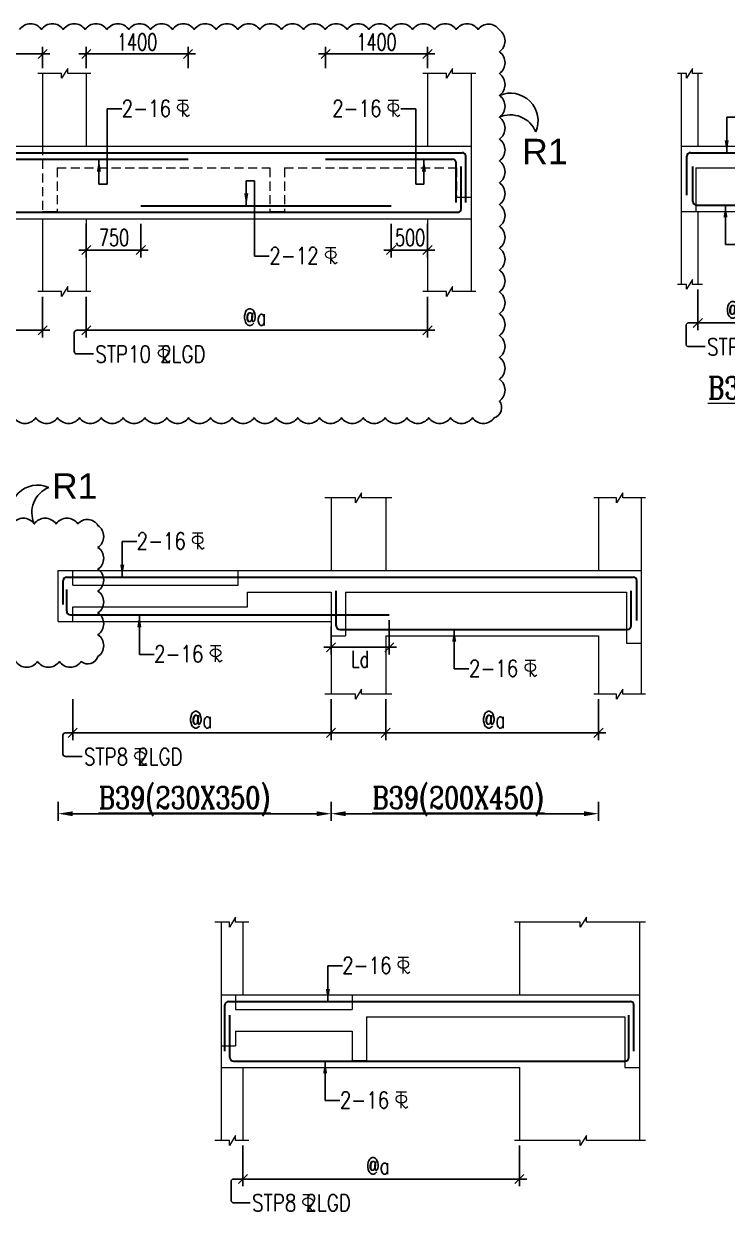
# Model space of a CAD drawing. Header units: millimetres. Extents: x 1255966 to 1543449, y 318653 to 465396.
# Drawn here: x 1491950 to 1501617, y 335125 to 351446 of the extents above; entities that cross this region are included whole.
import ezdxf

# ---------------------------------------------------------------- set-up
doc = ezdxf.new("R2010")
doc.units = ezdxf.units.MM
doc.header["$LTSCALE"] = 500
doc.header["$MEASUREMENT"] = 0
doc.header["$PDMODE"] = 34
doc.linetypes.add('HIDDEN', pattern=[0.375, 0.25, -0.125])
doc.layers.get('Defpoints').update_dxf_attribs({"lineweight": 0})
for name, color, linetype, lineweight in [('BEAM ELE', 2, 'Continuous', 15), ('DIM', 1, 'Continuous', 20), ('TAXT', 3, 'Continuous', 15), ('TEXT', 7, 'Continuous', 13), ('TEXT2', 3, 'Continuous', 15), ('TOWER AREA BEAM..', 3, 'Continuous', 20)]:
    doc.layers.add(name, color=color, linetype=linetype, lineweight=lineweight)
for name, color, linetype in [('CLOUD', 95, 'Continuous'), ('D', 10, 'Continuous'), ('ST DIM.', 1, 'Continuous'), ('STEEL', 1, 'Continuous')]:
    doc.layers.add(name, color=color, linetype=linetype)
doc.styles.add('2MM', font='romans.shx', dxfattribs={"width": 0.7})
doc.styles.add('3mm', font='arial.ttf')
doc.styles.add('BHTESHT$0$HSCC2', font='romanc.shx')
doc.styles.add('haider', font='romans.shx')
doc.dimstyles.new('SHUIB MOD.', dxfattribs={"dimtxt": 230, "dimasz": 130, "dimexe": 100, "dimexo": 70, "dimgap": 50, "dimtad": 2, "dimdec": 0, "dimzin": 4, "dimdsep": 46, "dimtxsty": '2MM', "dimblk": 'OBLIQUE', "dimcen": 0.09, "dimdle": 100, "dimclrd": 1, "dimclre": 1, "dimclrt": 3, "dimadec": 0, "dimazin": 0, "dimtfac": 1, "dimtdec": 0, "dimtix": 1, "dimtmove": 2, "dimatfit": 3, "dimfxl": 100, "dimtolj": 1, "dimlwd": -1, "dimarcsym": 0})

# ---------------------------------------------------------------- blocks, each defined once
blk = doc.blocks.new('_Oblique')
at = {"color": 0, "linetype": 'ByBlock', "lineweight": -2}
blk.add_line((-0.5, -0.5), (0.5, 0.5), dxfattribs=at)
blk = doc.blocks.new('*D152')
at = {"layer": 'Defpoints', "color": 0, "ltscale": 100, "transparency": 16777216}
for p in [(1485908, 347764, 6), (1492208, 347764, 6), (1492208, 347233)]:
    blk.add_point(p, dxfattribs=at)
at = {"layer": 'ST DIM.', "color": 1, "lineweight": -2, "ltscale": 100, "transparency": 16777216}
for p, q in [((1485908, 347694), (1485908, 347133)), ((1492208, 347694), (1492208, 347133))]:
    blk.add_line(p, q, dxfattribs=at)
at = {"layer": 'ST DIM.', "color": 1, "ltscale": 100, "transparency": 16777216}
blk.add_line((1485808, 347233), (1492308, 347233), dxfattribs=at)
at = {"layer": 'ST DIM.', "color": 1, "ltscale": 100, "transparency": 16777216, "xscale": 125, "yscale": 125, "zscale": 125, "rotation": 180}
blk.add_blockref('_Oblique', (1485908, 347233), dxfattribs=at)
at = {"layer": 'ST DIM.', "color": 1, "ltscale": 100, "transparency": 16777216, "xscale": 125, "yscale": 125, "zscale": 125}
blk.add_blockref('_Oblique', (1492208, 347233), dxfattribs=at)
at = {"layer": 'ST DIM.', "color": 3, "ltscale": 100, "transparency": 16777216, "insert": (1488995, 347414), "char_height": 230, "attachment_point": 5, "style": '2MM'}
blk.add_mtext('\\A1;@a', dxfattribs=at)
blk = doc.blocks.new('*D153')
at = {"layer": 'Defpoints', "color": 0, "ltscale": 100, "transparency": 16777216}
for p in [(1492808, 347764, 6), (1497498, 347764, 6), (1497498, 347233)]:
    blk.add_point(p, dxfattribs=at)
at = {"layer": 'ST DIM.', "color": 1, "lineweight": -2, "ltscale": 100, "transparency": 16777216}
for p, q in [((1492808, 347694), (1492808, 347133)), ((1497498, 347694), (1497498, 347133))]:
    blk.add_line(p, q, dxfattribs=at)
at = {"layer": 'ST DIM.', "color": 1, "ltscale": 100, "transparency": 16777216}
blk.add_line((1492708, 347233), (1497598, 347233), dxfattribs=at)
at = {"layer": 'ST DIM.', "color": 1, "ltscale": 100, "transparency": 16777216, "xscale": 125, "yscale": 125, "zscale": 125, "rotation": 180}
blk.add_blockref('_Oblique', (1492808, 347233), dxfattribs=at)
at = {"layer": 'ST DIM.', "color": 1, "ltscale": 100, "transparency": 16777216, "xscale": 125, "yscale": 125, "zscale": 125}
blk.add_blockref('_Oblique', (1497498, 347233), dxfattribs=at)
at = {"layer": 'ST DIM.', "color": 3, "ltscale": 100, "transparency": 16777216, "insert": (1495123, 347414), "char_height": 230, "attachment_point": 5, "style": '2MM'}
blk.add_mtext('\\A1;@a', dxfattribs=at)
blk = doc.blocks.new('A$C76682FD6')
at = {"layer": 'TEXT', "color": 3, "ltscale": 0.2}
for p, q in [((143, 219, -1), (2, 219, -1)), ((72, 0, -1), (72, 219, -1)), ((72, 63, -1), (128, 0, -1)), ((128, 0, -1), (162, 21))]:
    blk.add_line(p, q, dxfattribs=at)
blk.add_ellipse((72, 124, -1), major_axis=(72.3, 0), ratio=0.753223, dxfattribs=at)
blk = doc.blocks.new('*D163')
at = {"layer": 'Defpoints', "color": 0, "ltscale": 100, "transparency": 16777216}
for p in [(1496923, 342231, 6), (1499848, 342231, 6), (1499848, 341701)]:
    blk.add_point(p, dxfattribs=at)
at = {"layer": 'ST DIM.', "color": 1, "lineweight": -2, "ltscale": 100, "transparency": 16777216}
for p, q in [((1496923, 342161), (1496923, 341601)), ((1499848, 342161), (1499848, 341601))]:
    blk.add_line(p, q, dxfattribs=at)
at = {"layer": 'ST DIM.', "color": 1, "ltscale": 100, "transparency": 16777216}
blk.add_line((1496823, 341701), (1499948, 341701), dxfattribs=at)
at = {"layer": 'ST DIM.', "color": 1, "ltscale": 100, "transparency": 16777216, "xscale": 125, "yscale": 125, "zscale": 125, "rotation": 180}
blk.add_blockref('_Oblique', (1496923, 341701), dxfattribs=at)
at = {"layer": 'ST DIM.', "color": 1, "ltscale": 100, "transparency": 16777216, "xscale": 125, "yscale": 125, "zscale": 125}
blk.add_blockref('_Oblique', (1499848, 341701), dxfattribs=at)
at = {"layer": 'ST DIM.', "color": 3, "ltscale": 100, "transparency": 16777216, "insert": (1498406, 341881), "char_height": 230, "attachment_point": 5, "style": '2MM'}
blk.add_mtext('\\A1;@a', dxfattribs=at)
blk = doc.blocks.new('*D245')
at = {"layer": 'Defpoints', "color": 0, "ltscale": 100, "transparency": 16777216}
for p in [(1501213, 347864, 6), (1503116, 347864, 6), (1503116, 347333)]:
    blk.add_point(p, dxfattribs=at)
at = {"layer": 'ST DIM.', "color": 1, "lineweight": -2, "ltscale": 100, "transparency": 16777216}
for p, q in [((1501213, 347794), (1501213, 347233)), ((1503116, 347794), (1503116, 347233))]:
    blk.add_line(p, q, dxfattribs=at)
at = {"layer": 'ST DIM.', "color": 1, "ltscale": 100, "transparency": 16777216}
blk.add_line((1501113, 347333), (1503216, 347333), dxfattribs=at)
at = {"layer": 'ST DIM.', "color": 1, "ltscale": 100, "transparency": 16777216, "xscale": 125, "yscale": 125, "zscale": 125, "rotation": 180}
blk.add_blockref('_Oblique', (1501213, 347333), dxfattribs=at)
at = {"layer": 'ST DIM.', "color": 1, "ltscale": 100, "transparency": 16777216, "xscale": 125, "yscale": 125, "zscale": 125}
blk.add_blockref('_Oblique', (1503116, 347333), dxfattribs=at)
at = {"layer": 'ST DIM.', "color": 3, "ltscale": 100, "transparency": 16777216, "insert": (1501898, 347514), "char_height": 230, "attachment_point": 5, "style": '2MM'}
blk.add_mtext('\\A1;@100', dxfattribs=at)
blk = doc.blocks.new('*D253')
at = {"layer": 'Defpoints', "color": 0, "ltscale": 100, "transparency": 16777216}
for p in [(1492623, 342231, 6), (1496173, 342231, 6), (1496173, 341701)]:
    blk.add_point(p, dxfattribs=at)
at = {"layer": 'ST DIM.', "color": 1, "lineweight": -2, "ltscale": 100, "transparency": 16777216}
for p, q in [((1492623, 342161), (1492623, 341601)), ((1496173, 342161), (1496173, 341601))]:
    blk.add_line(p, q, dxfattribs=at)
at = {"layer": 'ST DIM.', "color": 1, "ltscale": 100, "transparency": 16777216}
blk.add_line((1492523, 341701), (1496273, 341701), dxfattribs=at)
at = {"layer": 'ST DIM.', "color": 1, "ltscale": 100, "transparency": 16777216, "xscale": 125, "yscale": 125, "zscale": 125, "rotation": 180}
blk.add_blockref('_Oblique', (1492623, 341701), dxfattribs=at)
at = {"layer": 'ST DIM.', "color": 1, "ltscale": 100, "transparency": 16777216, "xscale": 125, "yscale": 125, "zscale": 125}
blk.add_blockref('_Oblique', (1496173, 341701), dxfattribs=at)
at = {"layer": 'ST DIM.', "color": 3, "ltscale": 100, "transparency": 16777216, "insert": (1494379, 341881), "char_height": 230, "attachment_point": 5, "style": '2MM'}
blk.add_mtext('\\A1;@a', dxfattribs=at)
blk = doc.blocks.new('*D269')
at = {"layer": 'Defpoints', "color": 0, "ltscale": 100, "transparency": 16777216}
for p in [(1494961, 336099, 6), (1498761, 336099, 6), (1498761, 335568)]:
    blk.add_point(p, dxfattribs=at)
at = {"layer": 'ST DIM.', "color": 1, "lineweight": -2, "ltscale": 100, "transparency": 16777216}
for p, q in [((1494961, 336029), (1494961, 335468)), ((1498761, 336029), (1498761, 335468))]:
    blk.add_line(p, q, dxfattribs=at)
at = {"layer": 'ST DIM.', "color": 1, "ltscale": 100, "transparency": 16777216}
blk.add_line((1494861, 335568), (1498861, 335568), dxfattribs=at)
at = {"layer": 'ST DIM.', "color": 1, "ltscale": 100, "transparency": 16777216, "xscale": 125, "yscale": 125, "zscale": 125, "rotation": 180}
blk.add_blockref('_Oblique', (1494961, 335568), dxfattribs=at)
at = {"layer": 'ST DIM.', "color": 1, "ltscale": 100, "transparency": 16777216, "xscale": 125, "yscale": 125, "zscale": 125}
blk.add_blockref('_Oblique', (1498761, 335568), dxfattribs=at)
at = {"layer": 'ST DIM.', "color": 3, "ltscale": 100, "transparency": 16777216, "insert": (1496815, 335749), "char_height": 230, "attachment_point": 5, "style": '2MM'}
blk.add_mtext('\\A1;@a', dxfattribs=at)
blk = doc.blocks.new('*D463')
at = {"layer": 'Defpoints', "color": 0, "ltscale": 100, "transparency": 16777216}
for p in [(1492208, 351030), (1490408, 350764), (1492208, 350764)]:
    blk.add_point(p, dxfattribs=at)
at = {"layer": 'ST DIM.', "color": 1, "lineweight": -2, "ltscale": 100, "transparency": 16777216}
for p, q in [((1490408, 350834), (1490408, 351130)), ((1492208, 350834), (1492208, 351130))]:
    blk.add_line(p, q, dxfattribs=at)
at = {"layer": 'ST DIM.', "color": 1, "ltscale": 100, "transparency": 16777216}
blk.add_line((1490308, 351030), (1492308, 351030), dxfattribs=at)
at = {"layer": 'ST DIM.', "color": 1, "ltscale": 100, "transparency": 16777216, "xscale": 125, "yscale": 125, "zscale": 125, "rotation": 180}
blk.add_blockref('_Oblique', (1490408, 351030), dxfattribs=at)
at = {"layer": 'ST DIM.', "color": 1, "ltscale": 100, "transparency": 16777216, "xscale": 125, "yscale": 125, "zscale": 125}
blk.add_blockref('_Oblique', (1492208, 351030), dxfattribs=at)
at = {"layer": 'ST DIM.', "color": 3, "ltscale": 100, "transparency": 16777216, "insert": (1491308, 351195), "char_height": 230, "attachment_point": 5, "style": '2MM'}
blk.add_mtext('\\A1;1800', dxfattribs=at)
blk = doc.blocks.new('*D464')
at = {"layer": 'Defpoints', "color": 0, "ltscale": 100, "transparency": 16777216}
for p in [(1494208, 351030), (1492808, 350764), (1494208, 350764)]:
    blk.add_point(p, dxfattribs=at)
at = {"layer": 'ST DIM.', "color": 1, "lineweight": -2, "ltscale": 100, "transparency": 16777216}
for p, q in [((1492808, 350834), (1492808, 351130)), ((1494208, 350834), (1494208, 351130))]:
    blk.add_line(p, q, dxfattribs=at)
at = {"layer": 'ST DIM.', "color": 1, "ltscale": 100, "transparency": 16777216}
blk.add_line((1492708, 351030), (1494308, 351030), dxfattribs=at)
at = {"layer": 'ST DIM.', "color": 1, "ltscale": 100, "transparency": 16777216, "xscale": 125, "yscale": 125, "zscale": 125, "rotation": 180}
blk.add_blockref('_Oblique', (1492808, 351030), dxfattribs=at)
at = {"layer": 'ST DIM.', "color": 1, "ltscale": 100, "transparency": 16777216, "xscale": 125, "yscale": 125, "zscale": 125}
blk.add_blockref('_Oblique', (1494208, 351030), dxfattribs=at)
at = {"layer": 'ST DIM.', "color": 3, "ltscale": 100, "transparency": 16777216, "insert": (1493508, 351195), "char_height": 230, "attachment_point": 5, "style": '2MM'}
blk.add_mtext('\\A1;1400', dxfattribs=at)
blk = doc.blocks.new('*D465')
at = {"layer": 'Defpoints', "color": 0, "ltscale": 100, "transparency": 16777216}
for p in [(1497498, 351030), (1496098, 350764), (1497498, 350764)]:
    blk.add_point(p, dxfattribs=at)
at = {"layer": 'ST DIM.', "color": 1, "lineweight": -2, "ltscale": 100, "transparency": 16777216}
for p, q in [((1496098, 350834), (1496098, 351130)), ((1497498, 350834), (1497498, 351130))]:
    blk.add_line(p, q, dxfattribs=at)
at = {"layer": 'ST DIM.', "color": 1, "ltscale": 100, "transparency": 16777216}
blk.add_line((1495998, 351030), (1497598, 351030), dxfattribs=at)
at = {"layer": 'ST DIM.', "color": 1, "ltscale": 100, "transparency": 16777216, "xscale": 125, "yscale": 125, "zscale": 125, "rotation": 180}
blk.add_blockref('_Oblique', (1496098, 351030), dxfattribs=at)
at = {"layer": 'ST DIM.', "color": 1, "ltscale": 100, "transparency": 16777216, "xscale": 125, "yscale": 125, "zscale": 125}
blk.add_blockref('_Oblique', (1497498, 351030), dxfattribs=at)
at = {"layer": 'ST DIM.', "color": 3, "ltscale": 100, "transparency": 16777216, "insert": (1496798, 351195), "char_height": 230, "attachment_point": 5, "style": '2MM'}
blk.add_mtext('\\A1;1400', dxfattribs=at)
blk = doc.blocks.new('*D473')
at = {"layer": 'Defpoints', "color": 0, "ltscale": 100, "transparency": 16777216}
for p in [(1496173, 340824, 6), (1499848, 340824, 6), (1499848, 340589)]:
    blk.add_point(p, dxfattribs=at)
at = {"layer": 'ST DIM.', "color": 1, "lineweight": -2, "ltscale": 100, "transparency": 16777216}
for p, q in [((1496173, 340754), (1496173, 340489)), ((1499848, 340754), (1499848, 340489))]:
    blk.add_line(p, q, dxfattribs=at)
at = {"layer": 'ST DIM.', "color": 1, "ltscale": 100, "transparency": 16777216}
blk.add_line((1496373, 340589), (1499648, 340589), dxfattribs=at)
for points in [[(1496373, 340622), (1496373, 340555), (1496173, 340589)], [(1499648, 340622), (1499648, 340555), (1499848, 340589)]]:
    blk.add_solid(points, dxfattribs=at)
blk = doc.blocks.new('*D474')
at = {"layer": 'Defpoints', "color": 0, "ltscale": 100, "transparency": 16777216}
for p in [(1492423, 340824, 6), (1496173, 340824, 6), (1496173, 340589)]:
    blk.add_point(p, dxfattribs=at)
at = {"layer": 'ST DIM.', "color": 1, "lineweight": -2, "ltscale": 100, "transparency": 16777216}
for p, q in [((1492423, 340754), (1492423, 340489)), ((1496173, 340754), (1496173, 340489))]:
    blk.add_line(p, q, dxfattribs=at)
at = {"layer": 'ST DIM.', "color": 1, "ltscale": 100, "transparency": 16777216}
blk.add_line((1492623, 340589), (1495973, 340589), dxfattribs=at)
for points in [[(1492623, 340622), (1492623, 340555), (1492423, 340589)], [(1495973, 340622), (1495973, 340555), (1496173, 340589)]]:
    blk.add_solid(points, dxfattribs=at)
blk = doc.blocks.new('*D475')
at = {"layer": 'Defpoints', "color": 0, "ltscale": 100, "transparency": 16777216}
for p in [(1496173, 343231), (1496972, 343321), (1496173, 342877)]:
    blk.add_point(p, dxfattribs=at)
at = {"layer": 'ST DIM.', "color": 1, "lineweight": -2, "ltscale": 100, "transparency": 16777216}
for p, q in [((1496972, 343251), (1496972, 342777)), ((1496173, 343161), (1496173, 342777))]:
    blk.add_line(p, q, dxfattribs=at)
at = {"layer": 'ST DIM.', "color": 1, "ltscale": 100, "transparency": 16777216}
blk.add_line((1497072, 342877), (1496073, 342877), dxfattribs=at)
at = {"layer": 'ST DIM.', "color": 1, "ltscale": 100, "transparency": 16777216, "xscale": 125, "yscale": 125, "zscale": 125, "rotation": 180}
blk.add_blockref('_Oblique', (1496173, 342877), dxfattribs=at)
at = {"layer": 'ST DIM.', "color": 1, "ltscale": 100, "transparency": 16777216, "xscale": 125, "yscale": 125, "zscale": 125}
blk.add_blockref('_Oblique', (1496972, 342877), dxfattribs=at)
at = {"layer": 'ST DIM.', "color": 3, "ltscale": 100, "transparency": 16777216, "insert": (1496573, 342712), "char_height": 230, "attachment_point": 5, "style": '2MM'}
blk.add_mtext('\\A1;Ld', dxfattribs=at)
blk = doc.blocks.new('*D800')
at = {"layer": 'Defpoints', "color": 0, "ltscale": 100, "transparency": 16777216}
for p in [(1492808, 348764), (1493558, 348764), (1492808, 348335)]:
    blk.add_point(p, dxfattribs=at)
at = {"layer": 'ST DIM.', "color": 1, "lineweight": -2, "ltscale": 100, "transparency": 16777216}
for p, q in [((1492808, 348694), (1492808, 348235)), ((1493558, 348694), (1493558, 348235))]:
    blk.add_line(p, q, dxfattribs=at)
at = {"layer": 'ST DIM.', "color": 1, "ltscale": 100, "transparency": 16777216}
blk.add_line((1493658, 348335), (1492708, 348335), dxfattribs=at)
at = {"layer": 'ST DIM.', "color": 1, "ltscale": 100, "transparency": 16777216, "xscale": 125, "yscale": 125, "zscale": 125, "rotation": 180}
blk.add_blockref('_Oblique', (1492808, 348335), dxfattribs=at)
at = {"layer": 'ST DIM.', "color": 1, "ltscale": 100, "transparency": 16777216, "xscale": 125, "yscale": 125, "zscale": 125}
blk.add_blockref('_Oblique', (1493558, 348335), dxfattribs=at)
at = {"layer": 'ST DIM.', "color": 3, "ltscale": 100, "transparency": 16777216, "insert": (1493190, 348507), "char_height": 230, "attachment_point": 5, "style": '2MM'}
blk.add_mtext('\\A1;750', dxfattribs=at)
blk = doc.blocks.new('*D801')
at = {"layer": 'Defpoints', "color": 0, "ltscale": 100, "transparency": 16777216}
for p in [(1496998, 348764), (1497498, 348764), (1496998, 348335)]:
    blk.add_point(p, dxfattribs=at)
at = {"layer": 'ST DIM.', "color": 1, "lineweight": -2, "ltscale": 100, "transparency": 16777216}
for p, q in [((1496998, 348694), (1496998, 348235)), ((1497498, 348694), (1497498, 348235))]:
    blk.add_line(p, q, dxfattribs=at)
at = {"layer": 'ST DIM.', "color": 1, "ltscale": 100, "transparency": 16777216}
blk.add_line((1497598, 348335), (1496898, 348335), dxfattribs=at)
at = {"layer": 'ST DIM.', "color": 1, "ltscale": 100, "transparency": 16777216, "xscale": 125, "yscale": 125, "zscale": 125, "rotation": 180}
blk.add_blockref('_Oblique', (1496998, 348335), dxfattribs=at)
at = {"layer": 'ST DIM.', "color": 1, "ltscale": 100, "transparency": 16777216, "xscale": 125, "yscale": 125, "zscale": 125}
blk.add_blockref('_Oblique', (1497498, 348335), dxfattribs=at)
at = {"layer": 'ST DIM.', "color": 3, "ltscale": 100, "transparency": 16777216, "insert": (1497259, 348507), "char_height": 230, "attachment_point": 5, "style": '2MM'}
blk.add_mtext('\\A1;500', dxfattribs=at)

msp = doc.modelspace()

# ---------------------------------------------------------------- linework, layer by layer
at = {"layer": 'BEAM ELE', "color": 3}
for points in [[(1492870.3, 350763.9), (1492553.2, 350763.9), (1492553.2, 350832.6), (1492468.7, 350695.9), (1492468.7, 350763.9), (1492141.6, 350763.9)], [(1498160.3, 350763.9), (1497843.2, 350763.9), (1497843.2, 350832.6), (1497758.7, 350695.9), (1497758.7, 350763.9), (1497431.6, 350763.9)], [(1501275.9, 350763.9), (1501140.5, 350763.9), (1501140.5, 350832.6), (1501055.9, 350695.9), (1501055.9, 350763.9), (1500932.1, 350763.9)], [(1492870.3, 347763.9), (1492553.2, 347763.9), (1492553.2, 347832.6), (1492468.7, 347695.9), (1492468.7, 347763.9), (1492141.6, 347763.9)], [(1498160.3, 347763.9), (1497843.2, 347763.9), (1497843.2, 347832.6), (1497758.7, 347695.9), (1497758.7, 347763.9), (1497431.6, 347763.9)], [(1501275.9, 347863.9), (1501140.5, 347863.9), (1501140.5, 347932.6), (1501055.9, 347795.9), (1501055.9, 347863.9), (1500932.1, 347863.9)], [(1497006, 344931.4), (1496591.7, 344931.4), (1496591.7, 345000), (1496507.1, 344863.3), (1496507.1, 344931.4), (1496087.8, 344931.4)], [(1500495.6, 344931.4), (1500181.2, 344931.4), (1500181.2, 345000), (1500096.7, 344863.3), (1500096.7, 344931.4), (1499781.7, 344931.4)], [(1497006, 342231.4), (1496591.7, 342231.4), (1496591.7, 342300), (1496507.1, 342163.3), (1496507.1, 342231.4), (1496087.8, 342231.4)], [(1500495.6, 342231.4), (1500181.2, 342231.4), (1500181.2, 342300), (1500096.7, 342163.3), (1500096.7, 342231.4), (1499781.7, 342231.4)], [(1495043.7, 339098.8), (1494860.9, 339098.8), (1494860.9, 339167.4), (1494776.3, 339030.8), (1494776.3, 339098.8), (1494575.4, 339098.8)], [(1500492.6, 339098.8), (1499680.6, 339098.8), (1499680.6, 339167.4), (1499596.1, 339030.8), (1499596.1, 339098.8), (1498694.5, 339098.8)], [(1495043.7, 336098.8), (1494860.9, 336098.8), (1494860.9, 336167.4), (1494776.3, 336030.8), (1494776.3, 336098.8), (1494575.4, 336098.8)], [(1500492.6, 336098.8), (1499680.6, 336098.8), (1499680.6, 336167.4), (1499596.1, 336030.8), (1499596.1, 336098.8), (1498694.5, 336098.8)]]:
    msp.add_lwpolyline(points, dxfattribs=at)
at = {"layer": 'CLOUD', "color": 1}
msp.add_lwpolyline([(1491892.8, 351367.6, -0.5205671), (1492192.8, 351367.6, -0.5205671), (1492492.8, 351367.6, -0.5205671), (1492792.8, 351367.6, -0.5205671), (1493092.8, 351367.6, -0.5205671), (1493392.8, 351367.6, -0.5205671), (1493692.8, 351367.6, -0.5205671), (1493992.8, 351367.6, -0.5205671), (1494292.8, 351367.6, -0.5205671), (1494592.8, 351367.6, -0.5205671), (1494892.8, 351367.6, -0.5205671), (1495192.8, 351367.6, -0.5205671), (1495492.8, 351367.6, -0.5205671), (1495792.8, 351367.6, -0.5205671), (1496092.8, 351367.6, -0.5205671), (1496392.8, 351367.6, -0.5205671), (1496692.8, 351367.6, -0.5205671), (1496992.8, 351367.6, -0.5205671), (1497292.8, 351367.6, -0.5205671), (1497592.8, 351367.6, -0.5205671), (1497892.8, 351367.6, -0.5205671), (1498192.8, 351367.6, -0.5205671), (1498485.3, 351360.1, -0.5205671), (1498485.3, 351060.1, -0.5205671), (1498485.3, 350760.1, -0.5205671), (1498485.3, 350460.1, -0.5205671), (1498485.3, 350160.1, -0.5205671), (1498485.3, 349860.1, -0.5205671), (1498485.3, 349560.1, -0.5205671), (1498485.3, 349260.1, -0.5205671), (1498485.3, 348960.1, -0.5205671), (1498485.3, 348660.1, -0.5205671), (1498485.3, 348360.1, -0.5205671), (1498485.3, 348060.1, -0.5205671), (1498485.3, 347760.1, -0.5205671), (1498485.3, 347460.1, -0.5205671), (1498485.3, 347160.1, -0.5205671), (1498485.3, 346860.1, -0.5205671), (1498485.3, 346560.1, -0.5205671), (1498485.3, 346260.1, -0.5205671), (1498415, 346030.4, -0.5205671), (1498115, 346030.4, -0.5205671), (1497815, 346030.4, -0.5205671), (1497515, 346030.4, -0.5205671), (1497215, 346030.4, -0.5205671), (1496915, 346030.4, -0.5205671), (1496615, 346030.4, -0.5205671), (1496315, 346030.4, -0.5205671), (1496015, 346030.4, -0.5205671), (1495715, 346030.4, -0.5205671), (1495415, 346030.4, -0.5205671), (1495115, 346030.4, -0.5205671), (1494815, 346030.4, -0.5205671), (1494515, 346030.4, -0.5205671), (1494215, 346030.4, -0.5205671), (1493915, 346030.4, -0.5205671), (1493615, 346030.4, -0.5205671), (1493315, 346030.4, -0.5205671), (1493015, 346030.4, -0.5205671), (1492715, 346030.4, -0.5205671), (1492415, 346030.4, -0.5205671), (1492115, 346030.4, -0.5205671), (1491815, 346030.4, -0.5205671)], format="xyb", dxfattribs=at)
msp.add_lwpolyline([(1491793.6, 344572.5, -0.5205671), (1492093.6, 344572.5, -0.5205671), (1492393.6, 344572.5, -0.5205671), (1492693.6, 344572.5, -0.5205671), (1492969.8, 344548.8, -0.5205671), (1492969.8, 344248.8, -0.5205671), (1492969.8, 343948.8, -0.5205671), (1492969.8, 343648.8, -0.5205671), (1492969.8, 343348.8, -0.5205671), (1492969.8, 343048.8, -0.5205671), (1492969.8, 342748.8, -0.5205671), (1492739, 342679.6, -0.5205671), (1492439, 342679.6, -0.5205671), (1492139, 342679.6, -0.5205671), (1491839, 342679.6, -0.5205671), (1491793.6, 342934.2, -0.5205671), (1491793.6, 343234.2, -0.5205671), (1491793.6, 343534.2, -0.5205671), (1491793.6, 343834.2, -0.5205671), (1491793.6, 344134.2, -0.5205671)], format="xyb", close=True, dxfattribs=at)
at = {"layer": 'CLOUD', "color": 1, "ltscale": 10}
for centre, radius, start, end in [((1498636.9, 350111.2), 380.4, 336.60145, 113.48553), ((1498638.7, 349817.3), 375.6, 22.36271, 114.10067), ((1492142.5, 344724.1), 380.4, 66.60145, 203.48553), ((1492436.4, 344725.9), 375.6, 112.36271, 204.10067)]:
    msp.add_arc(centre, radius, start, end, dxfattribs=at)
at = {"layer": 'ST DIM.'}
for points, elevation in [([(1501314.5, 347008.2), (1501086.1, 347008.2, -0.4142136), (1501050.4, 347044), (1501050.4, 347297.6, -0.4142136), (1501086.1, 347333.4), (1505233.3, 347333.4)], -2.7), ([(1492907.2, 346908.2), (1492678.9, 346908.2, -0.4142136), (1492643.1, 346944), (1492643.1, 347197.6, -0.4142136), (1492678.9, 347233.4), (1492807.7, 347233.4)], -6.3), ([(1492751, 341375.7), (1492522.6, 341375.7, -0.4142136), (1492486.8, 341411.5), (1492486.8, 341665, -0.4142136), (1492522.6, 341700.8), (1498199.2, 341700.8)], -2.7), ([(1495061.9, 335243.1), (1494833.5, 335243.1, -0.4142136), (1494797.7, 335278.9), (1494797.7, 335532.5, -0.4142136), (1494833.5, 335568.3), (1494960.6, 335568.3)], -2.7)]:
    msp.add_lwpolyline(points, format="xyb", dxfattribs=dict(at, elevation=elevation))
at = {"layer": 'STEEL', "color": 4, "lineweight": 30, "ltscale": 10}
for p, q in [((1480135.6, 349673.9, -140.7), (1497974.1, 349673.9, -2346141.3)), ((1498024.1, 348990.2, -2346141.3), (1498024.1, 349623.9, -2346141.3)), ((1501061.2, 349090.2, -186.5), (1501061.2, 349623.9, -186.5)), ((1501111.2, 349673.9, -140.7), (1505338.2, 349673.9, -2346141.3)), ((1490407.7, 349583.9, 218261.4), (1494207.7, 349583.9, 67321.6)), ((1496097.7, 349583.9, 140209.9), (1497843.1, 349583.9, 72094.3)), ((1497893.1, 348990.2, -2346141.3), (1497893.1, 349533.9, 38523)), ((1497961.6, 348903.9, -2945932.8), (1497961.6, 349485, -2945932.8)), ((1501144.8, 349003.9, -599978), (1501144.8, 349485, -599978)), ((1493557.7, 348943.9, -2113549.8), (1496997.7, 348943.9, -2285945.5)), ((1501194.8, 348953.9, -599942.4), (1505259.9, 348953.9, -2883032.6)), ((1480198, 348853.9, -599942.4), (1497911.6, 348853.9, -2816650.1)), ((1492490.2, 343464.6, -186.5), (1492490.2, 343791.4, -186.5)), ((1492540.2, 343841.4, -140.7), (1500326.1, 343841.4, -2346141.3)), ((1500375.9, 343244.6, -186.5), (1500375.9, 343791.4, -186.5)), ((1492539.8, 343371.4, -599978), (1492539.8, 343669.3, -599978)), ((1496243.6, 343171.4, -599978), (1496243.6, 343652.4, -599978)), ((1500297.8, 343171.4, -599978), (1500297.8, 343652.4, -599978)), ((1492589.8, 343321.4, -599942.4), (1496972.1, 343321.4, -1051898.4)), ((1496293.6, 343121.4, -1108015.2), (1500247.8, 343121.4, -1505494.9)), ((1494764.9, 338008.8, -140.7), (1500283, 338008.8, -2299807.7)), ((1494714.9, 337325.1, -186.5), (1494714.9, 337958.8, -186.5)), ((1500333, 337325.1, -186.5), (1500333, 337958.8, -186.5)), ((1494782.9, 337238.8, -599978), (1494782.9, 337819.8, -599978)), ((1500265, 337238.8, -599978), (1500265, 337819.8, -599978)), ((1494832.9, 337188.8, -599942.4), (1500215, 337188.8, -2877501.1))]:
    msp.add_line(p, q, dxfattribs=at)
for centre, start, end in [((1497974.1, 349623.9, -2346141.3), 0, 90), ((1501111.2, 349623.9, -186.5), 90, 180), ((1497843.1, 349533.9, 38523), 0, 90), ((1501194.8, 349003.9, -599978), 180, 270), ((1497911.6, 348903.9, -2945932.8), 270, 0), ((1492540.2, 343791.4, -186.5), 90, 180), ((1500325.9, 343791.4, -186.5), 0, 90), ((1492589.8, 343371.4, -599978), 180, 270), ((1496293.6, 343171.4, -599978), 180, 270), ((1500247.8, 343171.4, -599978), 270, 0), ((1494764.9, 337958.8, -186.5), 90, 180), ((1500283, 337958.8, -186.5), 0, 90), ((1494832.9, 337238.8, -599978), 180, 270), ((1500215, 337238.8, -599978), 270, 0)]:
    msp.add_arc(centre, 50, start, end, dxfattribs=at)
at = {"layer": 'TOWER AREA BEAM..'}
for p, q in [((1492207.7, 350763.9), (1492207.7, 349763.9)), ((1492807.7, 350763.9), (1492807.7, 349763.9)), ((1497497.7, 350763.9), (1497497.7, 349763.9)), ((1498097.7, 350763.9), (1498097.7, 349763.9)), ((1500983.2, 350763.9), (1500983.2, 347863.9)), ((1501213.2, 350763.9), (1501213.2, 349763.9)), ((1480017.7, 349763.9), (1498097.7, 349763.9)), ((1498097.7, 349763.9), (1498097.7, 347763.9)), ((1500983.2, 349763.9), (1503115.7, 349763.9)), ((1501183.2, 349463.9), (1501183.2, 348863.9)), ((1501183.2, 349463.9), (1503115.7, 349463.9)), ((1497897.7, 349063.9), (1498097.7, 349063.9)), ((1492207.7, 348863.9), (1492407.7, 348863.9, 1595927.8)), ((1495332.7, 348863.9), (1495532.7, 348863.9)), ((1500983.2, 348863.9), (1503115.7, 348863.9)), ((1501213.2, 348863.9), (1501213.2, 347863.9)), ((1480017.7, 348763.9), (1498097.7, 348763.9)), ((1492207.7, 348763.9), (1492207.7, 347763.9)), ((1492807.7, 348763.9), (1492807.7, 347763.9)), ((1497497.7, 348763.9), (1497497.7, 347763.9)), ((1496173, 344931.4), (1496173, 343931.4)), ((1496923, 344931.4), (1496923, 343931.4)), ((1499847.8, 344931.4), (1499847.8, 343931.4)), ((1500433, 344931.4), (1500433, 343931.4)), ((1492423, 343231.4), (1492423, 343931.4)), ((1492423, 343931.4), (1500433, 343931.4)), ((1492623, 343731.4), (1492623, 343931.4)), ((1494897.9, 343731.4), (1494897.9, 343931.4)), ((1500433, 343931.4), (1500433, 342231.4)), ((1492623, 343731.4), (1494897.9, 343731.4)), ((1495022.9, 343431.4), (1495022.9, 343631.4)), ((1495022.9, 343631.4), (1496173, 343631.4)), ((1496173, 343631.4), (1496173, 342231.4)), ((1496373, 343631.4), (1496373, 343031.4)), ((1496373, 343631.4), (1500233, 343631.4)), ((1500233, 343631.4, 0), (1500233, 342931.4, 0)), ((1492623, 343231.4), (1492623, 343431.4)), ((1492623, 343431.4), (1495022.9, 343431.4)), ((1492423, 343231.4), (1496173, 343231.4)), ((1496173, 343031.4), (1496373, 343031.4)), ((1496923, 343031.4), (1496923, 342231.4)), ((1496923, 343031.4), (1499847.8, 343031.4)), ((1499847.8, 343031.4), (1499847.8, 342231.4)), ((1500233, 342931.4, 0), (1500433, 342931.4)), ((1494660.6, 339098.8), (1494660.6, 338098.8)), ((1494960.6, 339098.8), (1494960.6, 338098.8)), ((1498760.6, 339098.8), (1498760.6, 338098.8)), ((1500410.6, 339098.8), (1500410.6, 336098.8)), ((1494660.6, 338098.8), (1494660.6, 337098.8)), ((1494660.6, 338098.8), (1500410.6, 338098.8)), ((1494860.6, 338098.8), (1494860.6, 337898.8)), ((1496460.6, 338098.8), (1496460.6, 337898.8)), ((1494860.6, 337898.8), (1496460.6, 337898.8)), ((1496660.6, 337798.8), (1496660.6, 337198.8)), ((1496660.6, 337798.8), (1500210.6, 337798.8)), ((1500210.6, 337798.8), (1500210.6, 337098.8)), ((1494860.6, 337598.8), (1496460.6, 337598.8)), ((1494860.6, 337598.8), (1494860.6, 337398.8)), ((1496460.6, 337598.8), (1496460.6, 337198.8)), ((1494660.6, 337398.8), (1494860.6, 337398.8)), ((1496460.6, 337198.8), (1496660.6, 337198.8)), ((1494660.6, 337098.8), (1498760.6, 337098.8)), ((1494660.6, 337098.8), (1494660.6, 336098.8)), ((1494960.6, 337098.8), (1494960.6, 336098.8)), ((1498760.6, 337098.8), (1498760.6, 336098.8)), ((1500210.6, 337098.8), (1500410.6, 337098.8))]:
    msp.add_line(p, q, dxfattribs=at)
at = {"layer": 'TOWER AREA BEAM..', "linetype": 'HIDDEN'}
for p, q in [((1492207.7, 349763.9), (1492207.7, 348863.9)), ((1492407.7, 349463.9, 1595927.8), (1492407.7, 348863.9, 1595927.8)), ((1492407.7, 349463.9), (1495332.7, 349463.9)), ((1495332.7, 349463.9), (1495332.7, 348863.9)), ((1495532.7, 349463.9), (1495532.7, 348863.9)), ((1495532.7, 349463.9), (1497897.7, 349463.9)), ((1497897.7, 349463.9), (1497897.7, 349063.9))]:
    msp.add_line(p, q, dxfattribs=at)

# ---------------------------------------------------------------- block references
at = {"layer": 'DIM', "lineweight": 0}
for p in [(1494063, 350172.6, 4415954.8), (1496955.8, 350172.6, 4415954.8), (1496096.2, 348148.2, 2227283.3), (1493798.3, 346795.5, -5.7), (1494267.9, 344226.9, -22512), (1494512.8, 342676, 3592789.2), (1498839.2, 342476, 3196204.6), (1493473.4, 341263, -2.2), (1497093.4, 338394.3, -22512), (1497065.6, 336543.5, -599957.5), (1495784.3, 335130.4, -2.2)]:
    msp.add_blockref('A$C76682FD6', p, dxfattribs=at)

# ---------------------------------------------------------------- texts
at = {"layer": 'CLOUD', "color": 1, "linetype": 'Continuous', "style": '3mm'}
for p in [(1498798.8, 349514.8, 0), (1492338.2, 344917, 0)]:
    msp.add_text('R1', height=350, dxfattribs=at).set_placement(p)
at = {"layer": 'TAXT', "style": 'BHTESHT$0$HSCC2', "width": 0.8}
for s, p in [('%%UB32(230X450)', (1501351.5, 346292.1, 1175946.7)), ('%%UB39(230X350)', (1492978.2, 340659.5, 1175946.7)), ('%%UB39(200X450)', (1496738.5, 340659.5, 1175946.7))]:
    msp.add_text(s, height=300, dxfattribs=at).set_placement(p)
at = {"layer": 'TEXT2', "color": 3, "style": 'haider', "width": 0.8}
for s, p in [('2-16', (1493295, 350167.5, 4415954)), ('2-16', (1496187.8, 350167.5, 4415954)), ('2-12', (1495323.8, 348143, 4025224.2)), ('STP10 2LGD', (1492933, 346790.4, -6.5)), ('STP8 2LGD', (1501340.3, 346890.4, -3)), ('2-16', (1493499.9, 344221.7, -22512.8)), ('2-16', (1493740.5, 342670.9, 5390730.1)), ('2-16', (1498066.9, 342470.9, 4994145.5)), ('STP8 2LGD', (1492776.8, 341257.8, -3)), ('2-16', (1496325.4, 338389.2, -22512.8)), ('2-16', (1496293.3, 336538.3, 1197983.4)), ('STP8 2LGD', (1495087.7, 335125.2, -3))]:
    msp.add_text(s, height=230, dxfattribs=at).set_placement(p)

# ---------------------------------------------------------------- dimensions: what is measured, and where the dimension line sits
at = {"layer": 'ST DIM.', "ltscale": 100}
for base, p1, p2, picture, middle in [((1492207.7, 351029.8), (1490407.7, 350763.9), (1492207.7, 350763.9), '*D463', (1491307.7, 351194.8)), ((1494207.7, 351029.8), (1492807.7, 350763.9), (1494207.7, 350763.9), '*D464', (1493507.7, 351194.8)), ((1497497.7, 351029.8), (1496097.7, 350763.9), (1497497.7, 350763.9), '*D465', (1496797.7, 351194.8))]:
    dim = msp.add_linear_dim(base=base, p1=p1, p2=p2, dimstyle='SHUIB MOD.', override={"dimasz": 125}, dxfattribs=at)
    dim.commit()
    dim.dimension.update_dxf_attribs({"geometry": picture, "text_midpoint": middle})
for base, p1, p2, picture, middle in [((1492807.7, 348334.8), (1493557.7, 348763.9), (1492807.7, 348763.9), '*D800', (1493190.3, 348506.8)), ((1496997.7, 348334.8), (1497497.7, 348763.9), (1496997.7, 348763.9), '*D801', (1497259, 348506.8))]:
    dim = msp.add_linear_dim(base=base, p1=p1, p2=p2, dimstyle='SHUIB MOD.', override={"dimasz": 125}, dxfattribs=at)
    dim.commit()
    dim.dimension.update_dxf_attribs({"geometry": picture, "text_midpoint": middle, "dimtype": 160})
for base, p1, p2, text, override, picture, middle in [((1503115.7, 347333.4, -6.3), (1501213.2, 347863.9), (1503115.7, 347863.9), '@100', {"dimasz": 125}, '*D245', (1501898.4, 347513.8, -6.3)), ((1492207.7, 347233.4, -6.3), (1485907.7, 347763.9), (1492207.7, 347763.9), '@a', {"dimasz": 125}, '*D152', (1488995.5, 347413.8, -6.3)), ((1497497.7, 347233.4, -6.3), (1492807.7, 347763.9), (1497497.7, 347763.9), '@a', {"dimasz": 125}, '*D153', (1495123.5, 347413.8, -6.3)), ((1496173, 341700.8, -6.3), (1492623, 342231.4), (1496173, 342231.4), '@a', {"dimasz": 125}, '*D253', (1494379.5, 341881.3, -6.3)), ((1499847.8, 341700.8, -6.3), (1496923, 342231.4), (1499847.8, 342231.4), '@a', {"dimasz": 125}, '*D163', (1498405.6, 341881.3, -6.3)), ((1496173, 340588.6, -6.3), (1492423, 340823.7), (1496173, 340823.7), ' ', {"dimasz": 200, "dimsah": 1}, '*D474', (1495476.6, 340769, -6.3)), ((1499847.8, 340588.6, -6.3), (1496173, 340823.7), (1499847.8, 340823.7), ' ', {"dimasz": 200, "dimsah": 1}, '*D473', (1499464, 340769, -6.3)), ((1498760.6, 335568.3, -6.3), (1494960.6, 336098.8), (1498760.6, 336098.8), '@a', {"dimasz": 125}, '*D269', (1496814.6, 335748.7, -6.3))]:
    dim = msp.add_linear_dim(base=base, p1=p1, p2=p2, text=text, dimstyle='SHUIB MOD.', override=override, dxfattribs=at)
    dim.commit()
    dim.dimension.update_dxf_attribs({"geometry": picture, "text_midpoint": middle, "dimtype": 160})
dim = msp.add_linear_dim(base=(1496173, 342876.6, -99010.9), p1=(1496972.1, 343321.4, -99010.9), p2=(1496173, 343231.4, -99010.9), text='Ld', dimstyle='SHUIB MOD.', override={"dimasz": 125}, dxfattribs=at)
dim.commit()
dim.dimension.update_dxf_attribs({"geometry": '*D475', "text_midpoint": (1496572.5, 342711.6, -99010.9)})

# ---------------------------------------------------------------- leaders
at = {"layer": 'D', "linetype": 'Continuous'}
for points in [[(1492982.6, 349583.9, -46171.5), (1492982.6, 349241.5, -46171.5), (1493093.8, 349241.5, -46171.5), (1493093.8, 350277.1, -46171.5), (1493298.3, 350277.1, -46171.5)], [(1497449.2, 349583.9, -46171.5), (1497449.2, 349241.5, -46171.5), (1497338, 349241.5, -46171.5), (1497338, 350277.1, -46171.5), (1497133.5, 350277.1, -46171.5)], [(1501609.3, 349673.9, -4484638.2), (1501609.3, 350163.9, -4484638.2), (1501809.3, 350163.9, -4484638.2)], [(1495007.8, 348943.9, -2234842.8), (1495007.8, 349286.3, -2234842.8), (1495119, 349286.3, -2234842.8), (1495119, 348250.7, -2234842.8), (1495323.5, 348250.7, -2234842.8)], [(1501592.5, 348953.9, -5062083.7), (1501592.5, 348411.2, -5062083.7), (1501794.5, 348411.2, -5062083.7)], [(1493303.2, 343841.4, -4484638.2), (1493303.2, 344331.4, -4484638.2), (1493503.2, 344331.4, -4484638.2)], [(1493538.1, 343321.4, -869336.9), (1493538.1, 342778.6, -869336.9), (1493740.1, 342778.6, -869336.9)], [(1497864.5, 343121.4, -1265921.5), (1497864.5, 342578.6, -1265921.5), (1498066.5, 342578.6, -1265921.5)], [(1496128.7, 338008.8, -4484638.2), (1496128.7, 338498.8, -4484638.2), (1496328.7, 338498.8, -4484638.2)], [(1496090.9, 337188.8, -5062083.7), (1496090.9, 336646, -5062083.7), (1496292.9, 336646, -5062083.7)]]:
    msp.add_leader(points, dimstyle='SHUIB MOD.', override={"dimasz": 170, "dimtad": 0}, dxfattribs=at)

doc.saveas('drawing.dxf')
